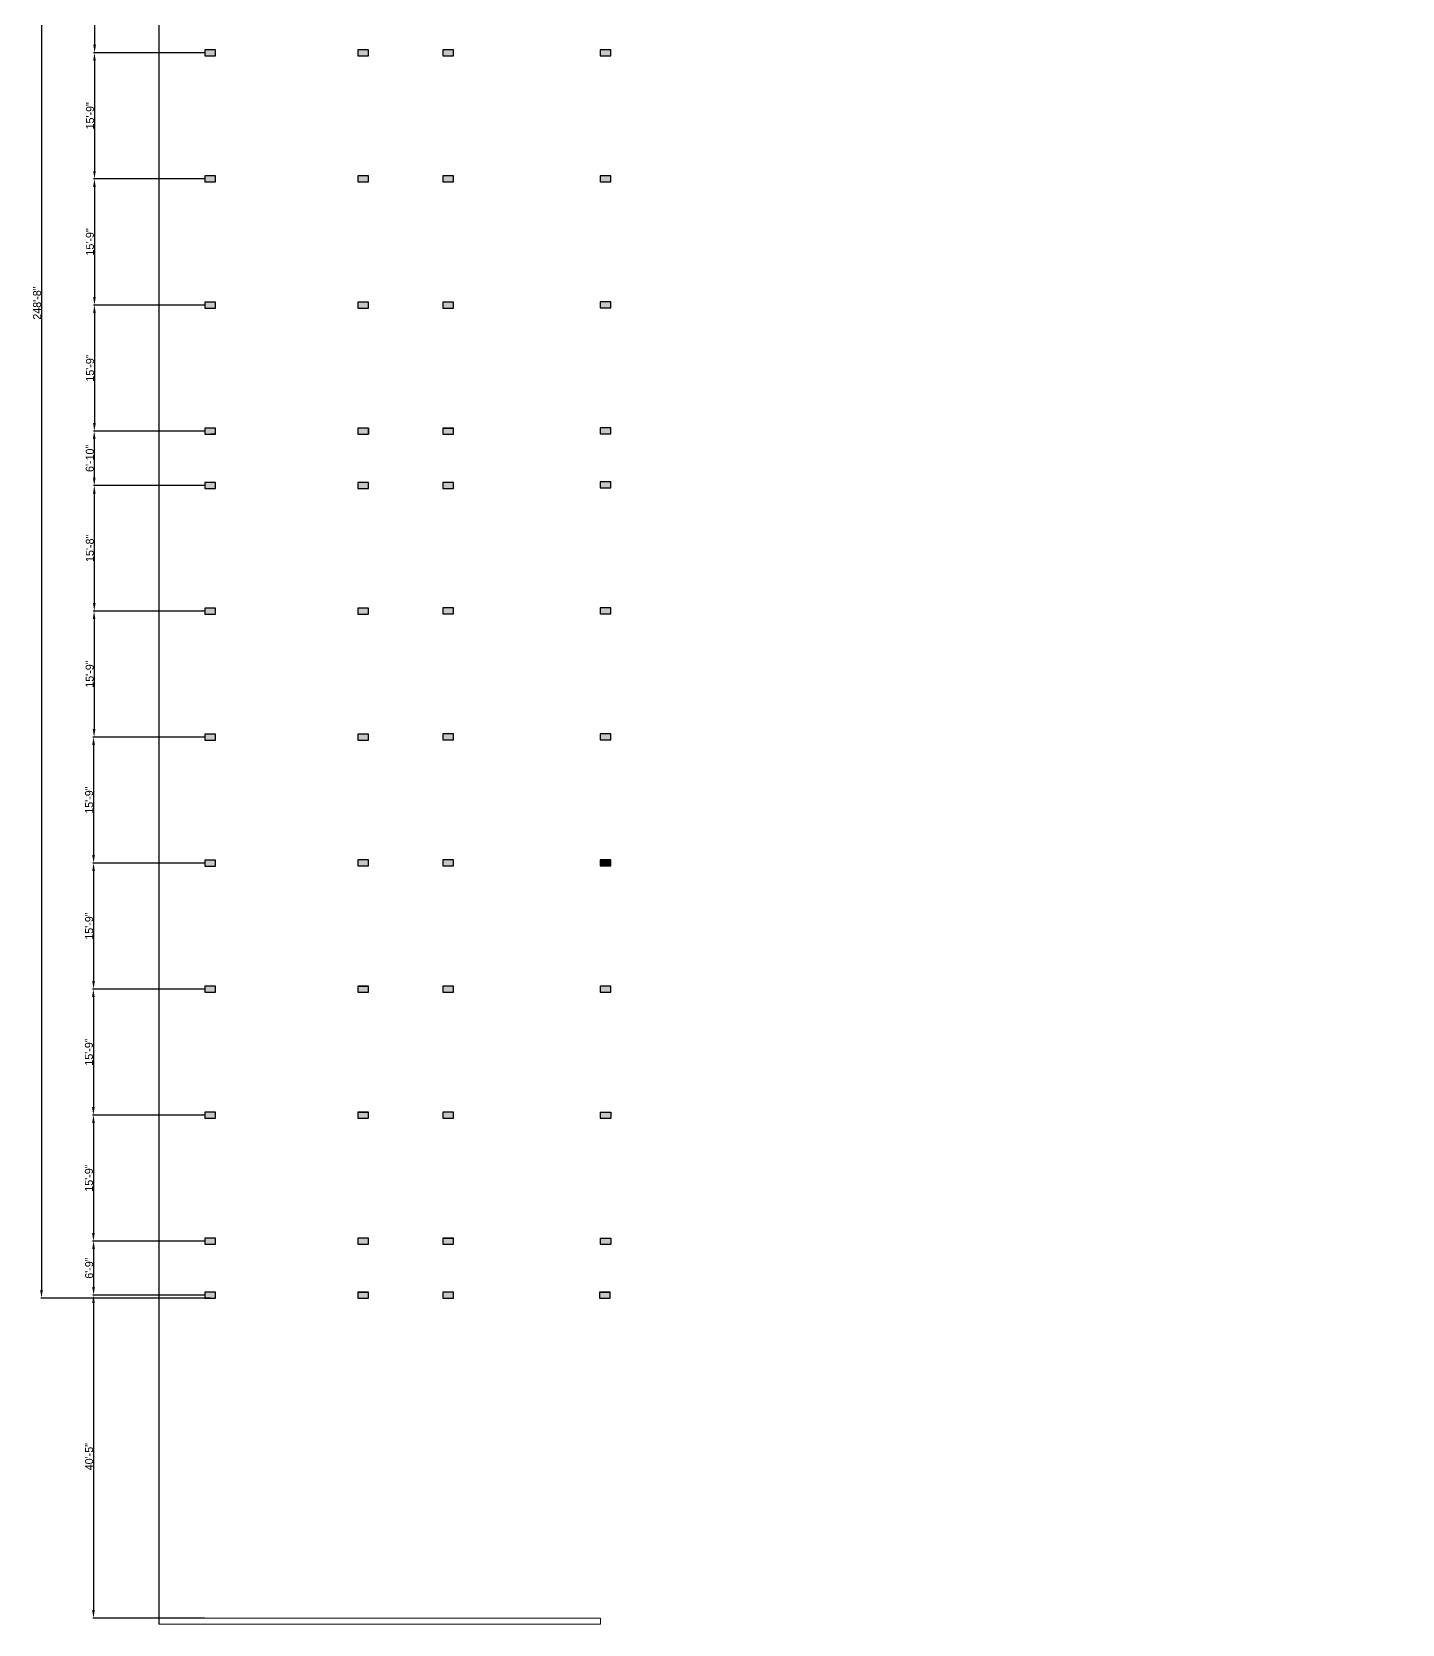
# Model space of a CAD drawing. Header units: millimetres. Extents: x 109 to 4857, y -19 to 5001.
# Drawn here: x 109 to 2165, y 68 to 2456 of the extents above; entities that cross this region are included whole.
import ezdxf

# ---------------------------------------------------------------- set-up
doc = ezdxf.new("R2010")
doc.units = ezdxf.units.MM
doc.linetypes.add('ACAD_ISO02W100', pattern=[15, 12, -3])
for name, color, linetype in [('dimension', 191, 'Continuous'), ('dotted line', 7, 'ACAD_ISO02W100'), ('STAIR CASE', 210, 'Continuous')]:
    doc.layers.add(name, color=color, linetype=linetype)
doc.dimstyles.new('ISO-25', dxfattribs={"dimtxt": 12, "dimasz": 12, "dimexe": 1.25, "dimexo": 0.625, "dimtad": 1, "dimdec": 0, "dimlunit": 4, "dimtxsty": 'Standard', "dimcen": 2.5, "dimadec": 0, "dimazin": 0, "dimtfac": 1, "dimtdec": 0, "dimtmove": 0, "dimatfit": 3, "dimfxl": 1, "dimarcsym": 0})

# ---------------------------------------------------------------- blocks, each defined once
blk = doc.blocks.new('*D57')
at = {"layer": 'Defpoints', "color": 0, "linetype": 'Continuous', "ltscale": 3, "transparency": 16777216}
for p in [(369, 2613.9), (203.6, 2425), (369, 2425)]:
    blk.add_point(p, dxfattribs=at)
at = {"layer": 'dimension', "color": 0, "linetype": 'Continuous', "lineweight": -2, "ltscale": 3, "transparency": 16777216}
for p, q in [((368.4, 2613.9), (202.3, 2613.9)), ((203.6, 2601.9), (203.6, 2437)), ((368.4, 2425), (202.3, 2425))]:
    blk.add_line(p, q, dxfattribs=at)
at = {"layer": 'dimension', "color": 0, "linetype": 'Continuous', "ltscale": 3, "transparency": 16777216}
for points in [[(201.6, 2601.9), (205.6, 2601.9), (203.6, 2613.9)], [(201.6, 2437), (205.6, 2437), (203.6, 2425)]]:
    blk.add_solid(points, dxfattribs=at)
at = {"layer": 'dimension', "color": 0, "linetype": 'Continuous', "lineweight": 20, "ltscale": 3, "transparency": 16777216, "insert": (196.9, 2519.4), "char_height": 12, "attachment_point": 5, "rotation": 90}
blk.add_mtext('15\'-9"', dxfattribs=at)
blk = doc.blocks.new('*D58')
at = {"layer": 'Defpoints', "color": 0, "linetype": 'Continuous', "ltscale": 3, "transparency": 16777216}
for p in [(369, 2425), (203.4, 2236), (369, 2236)]:
    blk.add_point(p, dxfattribs=at)
at = {"layer": 'dimension', "color": 0, "linetype": 'Continuous', "lineweight": -2, "ltscale": 3, "transparency": 16777216}
for p, q in [((368.4, 2425), (202.1, 2425)), ((203.4, 2413), (203.4, 2248)), ((368.4, 2236), (202.1, 2236))]:
    blk.add_line(p, q, dxfattribs=at)
at = {"layer": 'dimension', "color": 0, "linetype": 'Continuous', "ltscale": 3, "transparency": 16777216}
for points in [[(201.4, 2413), (205.4, 2413), (203.4, 2425)], [(201.4, 2248), (205.4, 2248), (203.4, 2236)]]:
    blk.add_solid(points, dxfattribs=at)
at = {"layer": 'dimension', "color": 0, "linetype": 'Continuous', "lineweight": 20, "ltscale": 3, "transparency": 16777216, "insert": (196.8, 2330.5), "char_height": 12, "attachment_point": 5, "rotation": 90}
blk.add_mtext('15\'-9"', dxfattribs=at)
blk = doc.blocks.new('*D59')
at = {"layer": 'Defpoints', "color": 0, "linetype": 'Continuous', "ltscale": 3, "transparency": 16777216}
for p in [(369, 2236), (203.3, 2046.8), (369, 2046.8)]:
    blk.add_point(p, dxfattribs=at)
at = {"layer": 'dimension', "color": 0, "linetype": 'Continuous', "lineweight": -2, "ltscale": 3, "transparency": 16777216}
for p, q in [((368.4, 2236), (202, 2236)), ((203.3, 2224), (203.3, 2058.8)), ((368.4, 2046.8), (202, 2046.8))]:
    blk.add_line(p, q, dxfattribs=at)
at = {"layer": 'dimension', "color": 0, "linetype": 'Continuous', "ltscale": 3, "transparency": 16777216}
for points in [[(201.3, 2224), (205.3, 2224), (203.3, 2236)], [(201.3, 2058.8), (205.3, 2058.8), (203.3, 2046.8)]]:
    blk.add_solid(points, dxfattribs=at)
at = {"layer": 'dimension', "color": 0, "linetype": 'Continuous', "lineweight": 20, "ltscale": 3, "transparency": 16777216, "insert": (196.6, 2141.4), "char_height": 12, "attachment_point": 5, "rotation": 90}
blk.add_mtext('15\'-9"', dxfattribs=at)
blk = doc.blocks.new('*D60')
at = {"layer": 'Defpoints', "color": 0, "linetype": 'Continuous', "ltscale": 3, "transparency": 16777216}
for p in [(369, 2046.8), (203.3, 1857.7), (369, 1857.7)]:
    blk.add_point(p, dxfattribs=at)
at = {"layer": 'dimension', "color": 0, "linetype": 'Continuous', "lineweight": -2, "ltscale": 3, "transparency": 16777216}
for p, q in [((368.4, 2046.8), (202.1, 2046.8)), ((203.3, 2034.8), (203.3, 1869.7)), ((368.4, 1857.7), (202.1, 1857.7))]:
    blk.add_line(p, q, dxfattribs=at)
at = {"layer": 'dimension', "color": 0, "linetype": 'Continuous', "ltscale": 3, "transparency": 16777216}
for points in [[(201.3, 2034.8), (205.3, 2034.8), (203.3, 2046.8)], [(201.3, 1869.7), (205.3, 1869.7), (203.3, 1857.7)]]:
    blk.add_solid(points, dxfattribs=at)
at = {"layer": 'dimension', "color": 0, "linetype": 'Continuous', "lineweight": 20, "ltscale": 3, "transparency": 16777216, "insert": (196.7, 1952.3), "char_height": 12, "attachment_point": 5, "rotation": 90}
blk.add_mtext('15\'-9"', dxfattribs=at)
blk = doc.blocks.new('*D61')
at = {"layer": 'Defpoints', "color": 0, "linetype": 'Continuous', "ltscale": 3, "transparency": 16777216}
for p in [(369, 1857.7), (203, 1776), (369, 1776)]:
    blk.add_point(p, dxfattribs=at)
at = {"layer": 'dimension', "color": 0, "linetype": 'Continuous', "lineweight": -2, "ltscale": 3, "transparency": 16777216}
for p, q in [((368.4, 1857.7), (201.8, 1857.7)), ((203, 1845.7), (203, 1788)), ((368.4, 1776), (201.8, 1776))]:
    blk.add_line(p, q, dxfattribs=at)
at = {"layer": 'dimension', "color": 0, "linetype": 'Continuous', "ltscale": 3, "transparency": 16777216}
for points in [[(201, 1845.7), (205, 1845.7), (203, 1857.7)], [(201, 1788), (205, 1788), (203, 1776)]]:
    blk.add_solid(points, dxfattribs=at)
at = {"layer": 'dimension', "color": 0, "linetype": 'Continuous', "lineweight": 20, "ltscale": 3, "transparency": 16777216, "insert": (196.4, 1816.8), "char_height": 12, "attachment_point": 5, "rotation": 90}
blk.add_mtext('6\'-10"', dxfattribs=at)
blk = doc.blocks.new('*D62')
at = {"layer": 'Defpoints', "color": 0, "linetype": 'Continuous', "ltscale": 3, "transparency": 16777216}
for p in [(369, 1776), (203.1, 1587.8), (369, 1587.8)]:
    blk.add_point(p, dxfattribs=at)
at = {"layer": 'dimension', "color": 0, "linetype": 'Continuous', "lineweight": -2, "ltscale": 3, "transparency": 16777216}
for p, q in [((368.4, 1776), (201.9, 1776)), ((203.1, 1764), (203.1, 1599.8)), ((368.4, 1587.8), (201.9, 1587.8))]:
    blk.add_line(p, q, dxfattribs=at)
at = {"layer": 'dimension', "color": 0, "linetype": 'Continuous', "ltscale": 3, "transparency": 16777216}
for points in [[(201.1, 1764), (205.1, 1764), (203.1, 1776)], [(201.1, 1599.8), (205.1, 1599.8), (203.1, 1587.8)]]:
    blk.add_solid(points, dxfattribs=at)
at = {"layer": 'dimension', "color": 0, "linetype": 'Continuous', "lineweight": 20, "ltscale": 3, "transparency": 16777216, "insert": (196.5, 1681.9), "char_height": 12, "attachment_point": 5, "rotation": 90}
blk.add_mtext('15\'-8"', dxfattribs=at)
blk = doc.blocks.new('*D63')
at = {"layer": 'Defpoints', "color": 0, "linetype": 'Continuous', "ltscale": 3, "transparency": 16777216}
for p in [(378, 3541.8), (123.9, 557.5), (378, 557.5)]:
    blk.add_point(p, dxfattribs=at)
at = {"layer": 'dimension', "color": 0, "linetype": 'Continuous', "lineweight": -2, "ltscale": 3, "transparency": 16777216}
for p, q in [((377.4, 3541.8), (122.7, 3541.8)), ((123.9, 3529.8), (123.9, 569.5)), ((377.4, 557.5), (122.7, 557.5))]:
    blk.add_line(p, q, dxfattribs=at)
at = {"layer": 'dimension', "color": 0, "linetype": 'Continuous', "ltscale": 3, "transparency": 16777216}
for points in [[(121.9, 3529.8), (125.9, 3529.8), (123.9, 3541.8)], [(121.9, 569.5), (125.9, 569.5), (123.9, 557.5)]]:
    blk.add_solid(points, dxfattribs=at)
at = {"layer": 'dimension', "color": 0, "linetype": 'Continuous', "lineweight": 20, "ltscale": 3, "transparency": 16777216, "insert": (117.3, 2049.7), "char_height": 12, "attachment_point": 5, "rotation": 90}
blk.add_mtext('248\'-8"', dxfattribs=at)
blk = doc.blocks.new('*D64')
at = {"layer": 'Defpoints', "color": 0, "linetype": 'Continuous', "ltscale": 3, "transparency": 16777216}
for p in [(369, 1587.8), (202.8, 1398.8), (369, 1398.8)]:
    blk.add_point(p, dxfattribs=at)
at = {"layer": 'dimension', "color": 0, "linetype": 'Continuous', "lineweight": -2, "ltscale": 3, "transparency": 16777216}
for p, q in [((368.4, 1587.8), (201.5, 1587.8)), ((202.8, 1575.8), (202.8, 1410.8)), ((368.4, 1398.8), (201.5, 1398.8))]:
    blk.add_line(p, q, dxfattribs=at)
at = {"layer": 'dimension', "color": 0, "linetype": 'Continuous', "ltscale": 3, "transparency": 16777216}
for points in [[(200.8, 1575.8), (204.8, 1575.8), (202.8, 1587.8)], [(200.8, 1410.8), (204.8, 1410.8), (202.8, 1398.8)]]:
    blk.add_solid(points, dxfattribs=at)
at = {"layer": 'dimension', "color": 0, "linetype": 'Continuous', "lineweight": 20, "ltscale": 3, "transparency": 16777216, "insert": (196.2, 1493.3), "char_height": 12, "attachment_point": 5, "rotation": 90}
blk.add_mtext('15\'-9"', dxfattribs=at)
blk = doc.blocks.new('*D2')
at = {"layer": 'Defpoints', "color": 0, "linetype": 'Continuous', "ltscale": 3, "transparency": 16777216}
for p in [(369, 1398.8), (202, 1209.8), (369, 1209.8)]:
    blk.add_point(p, dxfattribs=at)
at = {"layer": 'dimension', "color": 0, "linetype": 'Continuous', "lineweight": -2, "ltscale": 3, "transparency": 16777216}
for p, q in [((368.4, 1398.8), (200.8, 1398.8)), ((202, 1386.8), (202, 1221.8)), ((368.4, 1209.8), (200.8, 1209.8))]:
    blk.add_line(p, q, dxfattribs=at)
at = {"layer": 'dimension', "color": 0, "linetype": 'Continuous', "ltscale": 3, "transparency": 16777216}
for points in [[(200, 1386.8), (204, 1386.8), (202, 1398.8)], [(200, 1221.8), (204, 1221.8), (202, 1209.8)]]:
    blk.add_solid(points, dxfattribs=at)
at = {"layer": 'dimension', "color": 0, "linetype": 'Continuous', "lineweight": 20, "ltscale": 3, "transparency": 16777216, "insert": (195.4, 1304.3), "char_height": 12, "attachment_point": 5, "rotation": 90}
blk.add_mtext('15\'-9"', dxfattribs=at)
blk = doc.blocks.new('*D3')
at = {"layer": 'Defpoints', "color": 0, "linetype": 'Continuous', "ltscale": 3, "transparency": 16777216}
for p in [(369, 1209.8), (202, 1021), (369, 1021)]:
    blk.add_point(p, dxfattribs=at)
at = {"layer": 'dimension', "color": 0, "linetype": 'Continuous', "lineweight": -2, "ltscale": 3, "transparency": 16777216}
for p, q in [((368.4, 1209.8), (200.7, 1209.8)), ((202, 1197.8), (202, 1033)), ((368.4, 1021), (200.7, 1021))]:
    blk.add_line(p, q, dxfattribs=at)
at = {"layer": 'dimension', "color": 0, "linetype": 'Continuous', "ltscale": 3, "transparency": 16777216}
for points in [[(200, 1197.8), (204, 1197.8), (202, 1209.8)], [(200, 1033), (204, 1033), (202, 1021)]]:
    blk.add_solid(points, dxfattribs=at)
at = {"layer": 'dimension', "color": 0, "linetype": 'Continuous', "lineweight": 20, "ltscale": 3, "transparency": 16777216, "insert": (195.4, 1115.4), "char_height": 12, "attachment_point": 5, "rotation": 90}
blk.add_mtext('15\'-9"', dxfattribs=at)
blk = doc.blocks.new('*D4')
at = {"layer": 'Defpoints', "color": 0, "linetype": 'Continuous', "ltscale": 3, "transparency": 16777216}
for p in [(369, 1021), (201.7, 832), (369, 832)]:
    blk.add_point(p, dxfattribs=at)
at = {"layer": 'dimension', "color": 0, "linetype": 'Continuous', "lineweight": -2, "ltscale": 3, "transparency": 16777216}
for p, q in [((368.4, 1021), (200.5, 1021)), ((201.7, 1009), (201.7, 844)), ((368.4, 832), (200.5, 832))]:
    blk.add_line(p, q, dxfattribs=at)
at = {"layer": 'dimension', "color": 0, "linetype": 'Continuous', "ltscale": 3, "transparency": 16777216}
for points in [[(199.7, 1009), (203.7, 1009), (201.7, 1021)], [(199.7, 844), (203.7, 844), (201.7, 832)]]:
    blk.add_solid(points, dxfattribs=at)
at = {"layer": 'dimension', "color": 0, "linetype": 'Continuous', "lineweight": 20, "ltscale": 3, "transparency": 16777216, "insert": (195.1, 926.5), "char_height": 12, "attachment_point": 5, "rotation": 90}
blk.add_mtext('15\'-9"', dxfattribs=at)
blk = doc.blocks.new('*D5')
at = {"layer": 'Defpoints', "color": 0, "linetype": 'Continuous', "ltscale": 3, "transparency": 16777216}
for p in [(369, 832), (201.8, 643), (369, 643)]:
    blk.add_point(p, dxfattribs=at)
at = {"layer": 'dimension', "color": 0, "linetype": 'Continuous', "lineweight": -2, "ltscale": 3, "transparency": 16777216}
for p, q in [((368.4, 832), (200.5, 832)), ((201.8, 820), (201.8, 655)), ((368.4, 643), (200.5, 643))]:
    blk.add_line(p, q, dxfattribs=at)
at = {"layer": 'dimension', "color": 0, "linetype": 'Continuous', "ltscale": 3, "transparency": 16777216}
for points in [[(199.8, 820), (203.8, 820), (201.8, 832)], [(199.8, 655), (203.8, 655), (201.8, 643)]]:
    blk.add_solid(points, dxfattribs=at)
at = {"layer": 'dimension', "color": 0, "linetype": 'Continuous', "lineweight": 20, "ltscale": 3, "transparency": 16777216, "insert": (195.1, 737.5), "char_height": 12, "attachment_point": 5, "rotation": 90}
blk.add_mtext('15\'-9"', dxfattribs=at)
blk = doc.blocks.new('*D6')
at = {"layer": 'Defpoints', "color": 0, "linetype": 'Continuous', "ltscale": 3, "transparency": 16777216}
for p in [(369, 643), (202, 562), (369, 562)]:
    blk.add_point(p, dxfattribs=at)
at = {"layer": 'dimension', "color": 0, "linetype": 'Continuous', "lineweight": -2, "ltscale": 3, "transparency": 16777216}
for p, q in [((368.4, 643), (200.7, 643)), ((202, 631), (202, 574)), ((368.4, 562), (200.7, 562))]:
    blk.add_line(p, q, dxfattribs=at)
at = {"layer": 'dimension', "color": 0, "linetype": 'Continuous', "ltscale": 3, "transparency": 16777216}
for points in [[(200, 631), (204, 631), (202, 643)], [(200, 574), (204, 574), (202, 562)]]:
    blk.add_solid(points, dxfattribs=at)
at = {"layer": 'dimension', "color": 0, "linetype": 'Continuous', "lineweight": 20, "ltscale": 3, "transparency": 16777216, "insert": (195.4, 602.5), "char_height": 12, "attachment_point": 5, "rotation": 90}
blk.add_mtext('6\'-9"', dxfattribs=at)
blk = doc.blocks.new('*D7')
at = {"layer": 'Defpoints', "color": 0, "linetype": 'Continuous', "ltscale": 3, "transparency": 16777216}
for p in [(369, 562), (201.9, 77.5), (369, 77.5)]:
    blk.add_point(p, dxfattribs=at)
at = {"layer": 'dimension', "color": 0, "linetype": 'Continuous', "lineweight": -2, "ltscale": 3, "transparency": 16777216}
for p, q in [((368.4, 562), (200.7, 562)), ((201.9, 550), (201.9, 89.5)), ((368.4, 77.5), (200.7, 77.5))]:
    blk.add_line(p, q, dxfattribs=at)
at = {"layer": 'dimension', "color": 0, "linetype": 'Continuous', "ltscale": 3, "transparency": 16777216}
for points in [[(199.9, 550), (203.9, 550), (201.9, 562)], [(199.9, 89.5), (203.9, 89.5), (201.9, 77.5)]]:
    blk.add_solid(points, dxfattribs=at)
at = {"layer": 'dimension', "color": 0, "linetype": 'Continuous', "lineweight": 20, "ltscale": 3, "transparency": 16777216, "insert": (195.3, 319.7), "char_height": 12, "attachment_point": 5, "rotation": 90}
blk.add_mtext('40\'-5"', dxfattribs=at)

msp = doc.modelspace()

# ---------------------------------------------------------------- hatches: boundary and pattern name
at = {"layer": 'dotted line', "linetype": 'ACAD_ISO02W100', "lineweight": 20, "ltscale": 3, "true_color": 0xf27172}
h = msp.add_hatch(color=11, dxfattribs=at)
h.dxf.hatch_style = 1
h.paths.add_polyline_path([(977.7, 1025.5), (968.7, 1025.5), (968.7, 1016.5), (977.7, 1016.5)])
h.paths.add_polyline_path([(968.7, 1025.5), (962, 1025.5), (962, 1016.5), (968.7, 1016.5)])
h.paths.add_polyline_path([(741.8, 1025.5), (734.8, 1025.5), (734.8, 1016.5), (741.8, 1016.5)])
h.paths.add_polyline_path([(734.8, 1025.5), (725.8, 1025.5), (725.8, 1016.5), (734.8, 1016.5)])
h.paths.add_polyline_path([(614.4, 1025.5), (605.4, 1025.5), (605.4, 1016.5), (614.4, 1016.5)])
h.paths.add_polyline_path([(605.4, 1025.5), (598.4, 1025.5), (598.4, 1016.5), (605.4, 1016.5)])
h.paths.add_polyline_path([(378, 1025.5), (369, 1025.5), (369, 1016.5), (378, 1016.5)])
h.paths.add_polyline_path([(385, 1025.5), (378, 1025.5), (378, 1016.5), (385, 1016.5)])
h.paths.add_polyline_path([(741.8, 1214.3), (734.8, 1214.3), (734.8, 1205.5), (741.8, 1205.5)])
h.paths.add_polyline_path([(734.8, 1214.3), (725.8, 1214.3), (725.8, 1205.5), (734.8, 1205.5)])
h.paths.add_polyline_path([(614.4, 1214.3), (605.4, 1214.3), (605.4, 1205.5), (614.4, 1205.5)])
h.paths.add_polyline_path([(605.4, 1214.3), (598.4, 1214.3), (598.4, 1205.5), (605.4, 1205.5)])
h.paths.add_polyline_path([(385, 1214.3), (378, 1214.3), (378, 1205.3), (385, 1205.3)])
h.paths.add_polyline_path([(378, 1214.3), (369, 1214.3), (369, 1205.3), (378, 1205.3)])
h.paths.add_polyline_path([(977.7, 1403.5), (968.7, 1403.5), (968.7, 1394.5), (977.7, 1394.5)])
h.paths.add_polyline_path([(968.7, 1403.5), (962, 1403.5), (962, 1394.5), (968.7, 1394.5)])
h.paths.add_polyline_path([(734.8, 1403.5), (725.8, 1403.5), (725.8, 1394.5), (734.8, 1394.5)])
h.paths.add_polyline_path([(741.8, 1403.5), (734.8, 1403.5), (734.8, 1394.5), (741.8, 1394.5)])
h.paths.add_polyline_path([(614.4, 1403.4), (605.4, 1403.4), (605.4, 1394.4), (614.4, 1394.4)])
h.paths.add_polyline_path([(605.4, 1403.4), (598.4, 1403.4), (598.4, 1394.4), (605.4, 1394.4)])
h.paths.add_polyline_path([(385, 1403.3), (378, 1403.3), (378, 1394.3), (385, 1394.3)])
h.paths.add_polyline_path([(378, 1403.3), (369, 1403.3), (369, 1394.3), (378, 1394.3)])
h.paths.add_polyline_path([(378, 1592.3), (369, 1592.3), (369, 1583.3), (378, 1583.3)])
h.paths.add_polyline_path([(385, 1592.3), (378, 1592.3), (378, 1583.3), (385, 1583.3)])
h.paths.add_polyline_path([(614.4, 1592.3), (605.4, 1592.3), (605.4, 1583.3), (614.4, 1583.3)])
h.paths.add_polyline_path([(605.4, 1592.3), (598.4, 1592.3), (598.4, 1583.3), (605.4, 1583.3)])
h.paths.add_polyline_path([(734.8, 1592.3), (725.8, 1592.3), (725.8, 1583.5), (734.8, 1583.5)])
h.paths.add_polyline_path([(741.8, 1592.3), (734.8, 1592.3), (734.8, 1583.5), (741.8, 1583.5)])
h.paths.add_polyline_path([(977.7, 1592.5), (968.7, 1592.5), (968.7, 1583.5), (977.7, 1583.5)])
h.paths.add_polyline_path([(968.7, 1592.5), (962, 1592.5), (962, 1583.5), (968.7, 1583.5)])
h.paths.add_polyline_path([(977.7, 1781.5), (968.7, 1781.5), (968.7, 1772.5), (977.7, 1772.5)])
h.paths.add_polyline_path([(968.7, 1781.5), (962, 1781.5), (962, 1772.5), (968.7, 1772.5)])
h.paths.add_polyline_path([(968.7, 1862.5), (962, 1862.5), (962, 1853.5), (968.7, 1853.5)])
h.paths.add_polyline_path([(977.7, 1862.5), (968.7, 1862.5), (968.7, 1853.5), (977.7, 1853.5)])
h.paths.add_polyline_path([(734.8, 1862.2), (725.8, 1862.2), (725.8, 1853.2), (734.8, 1853.2)])
h.paths.add_polyline_path([(741.8, 1862.2), (734.8, 1862.2), (734.8, 1853.2), (741.8, 1853.2)])
h.paths.add_polyline_path([(734.8, 1780.5), (725.8, 1780.5), (725.8, 1771.5), (734.8, 1771.5)])
h.paths.add_polyline_path([(741.8, 1780.5), (734.8, 1780.5), (734.8, 1771.5), (741.8, 1771.5)])
h.paths.add_polyline_path([(605.4, 1862.2), (598.4, 1862.2), (598.4, 1853.3), (605.4, 1853.3)])
h.paths.add_polyline_path([(614.3, 1862.2), (605.4, 1862.2), (605.4, 1853.3), (614.3, 1853.3)])
h.paths.add_polyline_path([(614.4, 1780.5), (605.4, 1780.5), (605.4, 1771.5), (614.4, 1771.5)])
h.paths.add_polyline_path([(605.4, 1780.5), (598.4, 1780.5), (598.4, 1771.5), (605.4, 1771.5)])
h.paths.add_polyline_path([(378, 1780.5), (369, 1780.5), (369, 1771.5), (378, 1771.5)])
h.paths.add_polyline_path([(385, 1780.5), (378, 1780.5), (378, 1771.5), (385, 1771.5)])
h.paths.add_polyline_path([(378, 1862.2), (369, 1862.2), (369, 1853.2), (378, 1853.2)])
h.paths.add_polyline_path([(385, 1862.2), (378, 1862.2), (378, 1853.5), (385, 1853.5)])
h.paths.add_polyline_path([(977.7, 2051.5), (968.7, 2051.5), (968.7, 2042.5), (977.7, 2042.5)])
h.paths.add_polyline_path([(968.7, 2051.5), (962, 2051.5), (962, 2042.5), (968.7, 2042.5)])
h.paths.add_polyline_path([(741.8, 2051.3), (734.8, 2051.3), (734.8, 2042.3), (741.8, 2042.3)])
h.paths.add_polyline_path([(734.8, 2051.3), (725.8, 2051.3), (725.8, 2042.3), (734.8, 2042.3)])
h.paths.add_polyline_path([(605.4, 2051.3), (598.4, 2051.3), (598.4, 2042.3), (605.4, 2042.3)])
h.paths.add_polyline_path([(614.4, 2051.3), (605.4, 2051.3), (605.4, 2042.3), (614.4, 2042.3)])
h.paths.add_polyline_path([(378, 2051.3), (369, 2051.3), (369, 2042.3), (378, 2042.3)])
h.paths.add_polyline_path([(385, 2051.3), (378, 2051.3), (378, 2042.3), (385, 2042.3)])
h.paths.add_polyline_path([(378, 2240.5), (369, 2240.5), (369, 2231.5), (378, 2231.5)])
h.paths.add_polyline_path([(385, 2240.5), (378, 2240.5), (378, 2231.5), (385, 2231.5)])
h.paths.add_polyline_path([(605.4, 2240.4), (598.4, 2240.4), (598.4, 2231.5), (605.4, 2231.5)])
h.paths.add_polyline_path([(614.4, 2240.4), (605.4, 2240.4), (605.4, 2231.5), (614.4, 2231.5)])
h.paths.add_polyline_path([(734.8, 2240.5), (725.8, 2240.5), (725.8, 2231.5), (734.8, 2231.5)])
h.paths.add_polyline_path([(741.8, 2240.5), (734.8, 2240.5), (734.8, 2231.5), (741.8, 2231.5)])
h.paths.add_polyline_path([(977.7, 2240.5), (968.7, 2240.5), (968.7, 2231.5), (977.7, 2231.5)])
h.paths.add_polyline_path([(968.7, 2240.5), (962, 2240.5), (962, 2231.5), (968.7, 2231.5)])
h.paths.add_polyline_path([(977.7, 2429.5), (968.7, 2429.5), (968.7, 2420.5), (977.7, 2420.5)])
h.paths.add_polyline_path([(968.7, 2429.5), (962, 2429.5), (962, 2420.5), (968.7, 2420.5)])
h.paths.add_polyline_path([(741.9, 2429.5), (734.8, 2429.5), (734.8, 2420.5), (741.9, 2420.5)])
h.paths.add_polyline_path([(734.8, 2429.5), (725.9, 2429.5), (725.9, 2420.5), (734.8, 2420.5)])
h.paths.add_polyline_path([(614.4, 2429.5), (605.4, 2429.5), (605.4, 2420.5), (614.4, 2420.5)])
h.paths.add_polyline_path([(605.4, 2429.5), (598.4, 2429.5), (598.4, 2420.5), (605.4, 2420.5)])
h.paths.add_polyline_path([(378, 2429.5), (369, 2429.5), (369, 2420.5), (378, 2420.5)])
h.paths.add_polyline_path([(385, 2429.5), (378, 2429.5), (378, 2420.5), (385, 2420.5)])
h.paths.add_polyline_path([(968.7, 2618.5), (962, 2618.5), (962, 2609.5), (968.7, 2609.5)])
h.paths.add_polyline_path([(977.7, 2618.5), (968.7, 2618.5), (968.7, 2609.5), (977.7, 2609.5)])
h.paths.add_polyline_path([(734.8, 2618.2), (725.8, 2618.2), (725.8, 2609.4), (734.8, 2609.4)])
h.paths.add_polyline_path([(741.8, 2618.2), (734.8, 2618.2), (734.8, 2609.4), (741.8, 2609.4)])
h.paths.add_polyline_path([(614.4, 2618.4), (605.4, 2618.4), (605.4, 2609.4), (614.4, 2609.4)])
h.paths.add_polyline_path([(605.4, 2618.4), (598.4, 2618.4), (598.4, 2609.4), (605.4, 2609.4)])
h.paths.add_polyline_path([(378, 2618.4), (369, 2618.4), (369, 2609.4), (378, 2609.4)])
h.paths.add_polyline_path([(385, 2618.4), (378, 2618.4), (378, 2609.4), (385, 2609.4)])
h.paths.add_polyline_path([(605.4, 2870.5), (598.4, 2870.5), (598.4, 2861.5), (605.4, 2861.5)])
h.paths.add_polyline_path([(614.4, 2870.5), (605.4, 2870.5), (605.4, 2861.5), (614.4, 2861.5)])
h.paths.add_polyline_path([(378, 2870.5), (369, 2870.5), (369, 2861.5), (378, 2861.5)])
h.paths.add_polyline_path([(385, 2870.5), (378, 2870.5), (378, 2861.5), (385, 2861.5)])
h.paths.add_polyline_path([(741.8, 2870.3), (734.8, 2870.3), (734.8, 2861.5), (741.8, 2861.5)])
h.paths.add_polyline_path([(734.8, 2870.3), (725.8, 2870.3), (725.8, 2861.5), (734.8, 2861.5)])
h.paths.add_polyline_path([(977.7, 2870.5), (968.7, 2870.5), (968.7, 2861.5), (977.7, 2861.5)])
h.paths.add_polyline_path([(968.7, 2870.5), (962, 2870.5), (962, 2861.5), (968.7, 2861.5)])
h.paths.add_polyline_path([(985, 2951.5), (977.7, 2951.5), (977.7, 2942.5), (985, 2942.5)])
h.paths.add_polyline_path([(977.7, 2951.5), (969, 2951.5), (969, 2942.5), (977.7, 2942.5)])
h.paths.add_polyline_path([(734.8, 2951.5), (725.8, 2951.5), (725.8, 2942.5), (734.8, 2942.5)])
h.paths.add_polyline_path([(741.8, 2951.5), (734.8, 2951.5), (734.8, 2942.5), (741.8, 2942.5)])
h.paths.add_polyline_path([(605.4, 2951.5), (598.4, 2951.5), (598.4, 2942.5), (605.4, 2942.5)])
h.paths.add_polyline_path([(614.4, 2951.5), (605.4, 2951.5), (605.4, 2942.5), (614.4, 2942.5)])
h.paths.add_polyline_path([(378, 2951.5), (369, 2951.5), (369, 2942.5), (378, 2942.5)])
h.paths.add_polyline_path([(385, 2951.5), (378, 2951.5), (378, 2942.5), (385, 2942.5)])
h.paths.add_polyline_path([(378, 3200.3), (369, 3200.3), (369, 3191.3), (378, 3191.3)])
h.paths.add_polyline_path([(385, 3200.3), (378, 3200.3), (378, 3191.3), (385, 3191.3)])
h.paths.add_polyline_path([(605.4, 3199.9), (598.4, 3199.9), (598.4, 3190.9), (605.4, 3190.9)])
h.paths.add_polyline_path([(614.4, 3199.9), (605.4, 3199.9), (605.4, 3190.9), (614.4, 3190.9)])
h.paths.add_polyline_path([(734.8, 3199.9), (725.8, 3199.9), (725.8, 3190.9), (734.8, 3190.9)])
h.paths.add_polyline_path([(741.8, 3199.9), (734.8, 3199.9), (734.8, 3190.9), (741.8, 3190.9)])
h.paths.add_polyline_path([(977.7, 3199.9), (968.7, 3199.9), (968.7, 3191.5), (977.7, 3191.5)])
h.paths.add_polyline_path([(968.7, 3199.9), (962, 3199.9), (962, 3191.5), (968.7, 3191.5)])
h.paths.add_polyline_path([(1093.1, 3199.9), (1084.1, 3199.9), (1084.1, 3190.9), (1093.1, 3190.9)])
h.paths.add_polyline_path([(1093.1, 3190.9), (1084.1, 3190.9), (1084.1, 3184.5), (1093.1, 3184.5)])
h.paths.add_polyline_path([(1093.1, 3308), (1084.1, 3308), (1084.1, 3299.8), (1093.1, 3299.8)])
h.paths.add_polyline_path([(1093.1, 3299.8), (1084.1, 3299.8), (1084.1, 3292), (1093.1, 3292)])
h.paths.add_polyline_path([(977.7, 3299.8), (968.7, 3299.8), (968.7, 3291.2), (977.7, 3291.2)])
h.paths.add_polyline_path([(968.7, 3299.8), (962, 3299.8), (962, 3291.2), (968.7, 3291.2)])
h.paths.add_polyline_path([(734.8, 3299.8), (725.8, 3299.8), (725.8, 3290.8), (734.8, 3290.8)])
h.paths.add_polyline_path([(741.8, 3299.8), (734.8, 3299.8), (734.8, 3290.8), (741.8, 3290.8)])
h.paths.add_polyline_path([(614.4, 3299.8), (605.4, 3299.8), (605.4, 3290.8), (614.4, 3290.8)])
h.paths.add_polyline_path([(605.4, 3299.8), (598.4, 3299.8), (598.4, 3290.8), (605.4, 3290.8)])
h.paths.add_polyline_path([(378, 3299.8), (369, 3299.8), (369, 3290.8), (378, 3290.8)])
h.paths.add_polyline_path([(385, 3299.8), (378, 3299.8), (378, 3290.8), (385, 3290.8)])
h.paths.add_polyline_path([(385, 3542.4), (369, 3542.4), (369, 3533.4), (385, 3533.4)])
h.paths.add_polyline_path([(621.4, 3542.4), (605.4, 3542.4), (605.4, 3533.4), (621.4, 3533.4)])
h.paths.add_polyline_path([(741.8, 3542.4), (725.8, 3542.4), (725.8, 3533.4), (741.8, 3533.4)])
h.paths.add_polyline_path([(977.7, 3541.8), (977.7, 3542.4), (961.7, 3542.4), (961.7, 3533.4), (977.7, 3533.4)])
h.paths.add_polyline_path([(1093.1, 3542.2), (1084.1, 3542.2), (1084.1, 3533.4), (1093.1, 3533.4)])
h.paths.add_polyline_path([(1093.1, 3533.4), (1084.1, 3533.4), (1084.1, 3526.2), (1093.1, 3526.2)])
h.paths.add_polyline_path([(1093.1, 2958.5), (1084.1, 2958.5), (1084.1, 2951.5), (1093.1, 2951.5)])
h.paths.add_polyline_path([(1093.1, 2951.5), (1084.1, 2951.5), (1084.1, 2942.5), (1093.1, 2942.5)])
h.paths.add_polyline_path([(1272.1, 2958.5), (1263.1, 2958.5), (1263.1, 2951.5), (1272.1, 2951.5)])
h.paths.add_polyline_path([(1272.1, 2951.5), (1263.1, 2951.5), (1263.1, 2942.5), (1272.1, 2942.5)])
h.paths.add_polyline_path([(1461.2, 2958.5), (1452.2, 2958.5), (1452.2, 2951.5), (1461.2, 2951.5)])
h.paths.add_polyline_path([(1461.2, 2951.5), (1452.2, 2951.5), (1452.2, 2942.5), (1461.2, 2942.5)])
h.paths.add_polyline_path([(1650, 2958.5), (1641, 2958.5), (1641, 2951.5), (1650, 2951.5)])
h.paths.add_polyline_path([(1650, 2951.5), (1641, 2951.5), (1641, 2942.5), (1650, 2942.5)])
h.paths.add_polyline_path([(1272.1, 3199.9), (1263.1, 3199.9), (1263.1, 3190.9), (1272.1, 3190.9)])
h.paths.add_polyline_path([(1272.1, 3190.9), (1263.1, 3190.9), (1263.1, 3184.5), (1272.1, 3184.5)])
h.paths.add_polyline_path([(1461.2, 3199.9), (1452.2, 3199.9), (1452.2, 3190.9), (1461.2, 3190.9)])
h.paths.add_polyline_path([(1461.2, 3190.9), (1452.2, 3190.9), (1452.2, 3184.5), (1461.2, 3184.5)])
h.paths.add_polyline_path([(1650, 3199.9), (1641, 3199.9), (1641, 3190.9), (1650, 3190.9)])
h.paths.add_polyline_path([(1650, 3190.9), (1641, 3190.9), (1641, 3184.5), (1650, 3184.5)])
h.paths.add_polyline_path([(1650, 3308), (1641, 3308), (1641, 3299.8), (1650, 3299.8)])
h.paths.add_polyline_path([(1650, 3299.8), (1641, 3299.8), (1641, 3292), (1650, 3292)])
h.paths.add_polyline_path([(1461.2, 3308), (1452.2, 3308), (1452.2, 3299.8), (1461.2, 3299.8)])
h.paths.add_polyline_path([(1461.2, 3299.8), (1452.2, 3299.8), (1452.2, 3292), (1461.2, 3292)])
h.paths.add_polyline_path([(1272.1, 3542.2), (1263.1, 3542.2), (1263.1, 3533.4), (1272.1, 3533.4)])
h.paths.add_polyline_path([(1272.1, 3533.4), (1263.1, 3533.4), (1263.1, 3526.2), (1272.1, 3526.2)])
h.paths.add_polyline_path([(1461.2, 3542.2), (1452.2, 3542.2), (1452.2, 3533.4), (1461.2, 3533.4)])
h.paths.add_polyline_path([(1461.2, 3533.4), (1452.2, 3533.4), (1452.2, 3526.2), (1461.2, 3526.2)])
h.paths.add_polyline_path([(1650, 3542.2), (1641, 3542.2), (1641, 3533.4), (1650, 3533.4)])
h.paths.add_polyline_path([(1650, 3533.4), (1641, 3533.4), (1641, 3526.2), (1650, 3526.2)])
h.paths.add_polyline_path([(1839.1, 3542.2), (1830.1, 3542.2), (1830.1, 3533.4), (1839.1, 3533.4)])
h.paths.add_polyline_path([(1839.1, 3533.4), (1830.1, 3533.4), (1830.1, 3526.2), (1839.1, 3526.2)])
h.paths.add_polyline_path([(2217.3, 3542.2), (2208.3, 3542.2), (2208.3, 3533.4), (2217.3, 3533.4)])
h.paths.add_polyline_path([(2217.3, 3533.4), (2208.3, 3533.4), (2208.3, 3526.2), (2217.3, 3526.2)])
h.paths.add_polyline_path([(2027.8, 3542.2), (2018.8, 3542.2), (2018.8, 3533.4), (2027.8, 3533.4)])
h.paths.add_polyline_path([(2027.8, 3533.4), (2018.8, 3533.4), (2018.8, 3526.2), (2027.8, 3526.2)])
h.paths.add_polyline_path([(1839.1, 3308), (1830.1, 3308), (1830.1, 3299.8), (1839.1, 3299.8)])
h.paths.add_polyline_path([(1839.1, 3299.8), (1830.1, 3299.8), (1830.1, 3292), (1839.1, 3292)])
h.paths.add_polyline_path([(1839.1, 3199.9), (1830.1, 3199.9), (1830.1, 3190.9), (1839.1, 3190.9)])
h.paths.add_polyline_path([(1839.1, 3190.9), (1830.1, 3190.9), (1830.1, 3184.5), (1839.1, 3184.5)])
h.paths.add_polyline_path([(2027.8, 3199.9), (2018.8, 3199.9), (2018.8, 3190.9), (2027.8, 3190.9)])
h.paths.add_polyline_path([(2027.8, 3190.9), (2018.8, 3190.9), (2018.8, 3184.5), (2027.8, 3184.5)])
h.paths.add_polyline_path([(2027.8, 3308), (2018.8, 3308), (2018.8, 3299.8), (2027.8, 3299.8)])
h.paths.add_polyline_path([(2027.8, 3292), (2018.8, 3292), (2018.8, 3290.8), (2027.8, 3290.8)])
h.paths.add_polyline_path([(2027.8, 3299.8), (2018.8, 3299.8), (2018.8, 3292), (2027.8, 3292)])
h.paths.add_polyline_path([(1839.1, 2958.5), (1830.1, 2958.5), (1830.1, 2951.5), (1839.1, 2951.5)])
h.paths.add_polyline_path([(1839.1, 2951.5), (1830.1, 2951.5), (1830.1, 2942.5), (1839.1, 2942.5)])
h.paths.add_polyline_path([(2027.8, 2958.5), (2018.8, 2958.5), (2018.8, 2951.5), (2027.8, 2951.5)])
h.paths.add_polyline_path([(2027.8, 2951.5), (2018.8, 2951.5), (2018.8, 2942.5), (2027.8, 2942.5)])
h = msp.add_hatch(color=11, dxfattribs=at)
h.dxf.hatch_style = 1
h.paths.add_polyline_path([(968.7, 1214.5), (962, 1214.5), (962, 1205.5), (968.7, 1205.5)])
h.paths.add_polyline_path([(977.7, 1214.5), (968.7, 1214.5), (968.7, 1205.5), (977.7, 1205.5)])
h = msp.add_hatch(color=11, dxfattribs=at)
h.dxf.hatch_style = 1
h.paths.add_polyline_path([(976.8, 566.5), (968.7, 566.5), (968.7, 557.5), (976.8, 557.5)])
h.paths.add_polyline_path([(968.7, 566.5), (960.8, 566.5), (960.8, 557.5), (968.7, 557.5)])
h.paths.add_polyline_path([(741.8, 566.5), (734.8, 566.5), (734.8, 557.5), (741.8, 557.5)])
h.paths.add_polyline_path([(734.8, 566.5), (725.8, 566.5), (725.8, 557.5), (734.8, 557.5)])
h.paths.add_polyline_path([(614.4, 566.5), (605.4, 566.5), (605.4, 557.5), (614.4, 557.5)])
h.paths.add_polyline_path([(605.4, 566.5), (598.4, 566.5), (598.4, 557.5), (605.4, 557.5)])
h.paths.add_polyline_path([(605.4, 647.5), (598.4, 647.5), (598.4, 638.5), (605.4, 638.5)])
h.paths.add_polyline_path([(614.4, 647.5), (605.4, 647.5), (605.4, 638.5), (614.4, 638.5)])
h.paths.add_polyline_path([(734.8, 647.5), (725.8, 647.5), (725.8, 638.5), (734.8, 638.5)])
h.paths.add_polyline_path([(741.8, 647.5), (734.8, 647.5), (734.8, 638.5), (741.8, 638.5)])
h.paths.add_polyline_path([(977.7, 647.5), (968.7, 647.5), (968.7, 638.5), (977.7, 638.5)])
h.paths.add_polyline_path([(968.7, 647.5), (962, 647.5), (962, 638.5), (968.7, 638.5)])
h.paths.add_polyline_path([(378, 566.5), (369, 566.5), (369, 557.5), (378, 557.5)])
h.paths.add_polyline_path([(385, 566.5), (378, 566.5), (378, 557.5), (385, 557.5)])
h.paths.add_polyline_path([(385, 647.5), (378, 647.5), (378, 638.5), (385, 638.5)])
h.paths.add_polyline_path([(378, 647.5), (369, 647.5), (369, 638.5), (378, 638.5)])
h.paths.add_polyline_path([(977.7, 836.5), (968.7, 836.5), (968.7, 827.5), (977.7, 827.5)])
h.paths.add_polyline_path([(968.7, 836.5), (962, 836.5), (962, 827.5), (968.7, 827.5)])
h.paths.add_polyline_path([(741.8, 836.5), (734.8, 836.5), (734.8, 827.5), (741.8, 827.5)])
h.paths.add_polyline_path([(734.8, 836.5), (725.8, 836.5), (725.8, 827.5), (734.8, 827.5)])
h.paths.add_polyline_path([(614.4, 836.5), (605.4, 836.5), (605.4, 827.5), (614.4, 827.5)])
h.paths.add_polyline_path([(605.4, 836.5), (598.4, 836.5), (598.4, 827.5), (605.4, 827.5)])
h.paths.add_polyline_path([(385, 836.5), (378, 836.5), (378, 827.5), (385, 827.5)])
h.paths.add_polyline_path([(378, 836.5), (369, 836.5), (369, 827.5), (378, 827.5)])

# ---------------------------------------------------------------- linework, layer by layer
msp.add_line((300, 3620.5), (300, 68.5))
at = {"lineweight": 30}
for p, q in [((369, 1862.2), (369, 1853.2)), ((378, 1853.5), (378, 1853.2)), ((378, 1853.5), (385, 1853.5)), ((598.4, 1853.3), (614.3, 1853.3)), ((614.3, 1862.3), (614.3, 1853.3)), ((725.8, 1862.2), (725.8, 1853.2)), ((725.8, 1862.2), (741.8, 1862.2)), ((725.8, 1853.2), (741.8, 1853.2)), ((598.4, 1025.5), (614.3, 1025.5)), ((598.4, 836.5), (614.5, 836.5)), ((962, 836.5), (962, 827.5)), ((962, 836.5), (978, 836.5)), ((978, 836.5), (978, 827.5)), ((962, 827.5), (978, 827.5)), ((369, 647.5), (369, 638.5)), ((725.8, 647.5), (725.8, 638.5)), ((725.8, 647.5), (741.8, 647.5)), ((962, 647.5), (962, 638.5)), ((962, 647.5), (969, 647.5)), ((969, 647.5), (978, 647.5)), ((978, 647.5), (978, 638.5)), ((725.8, 638.5), (741.8, 638.5)), ((962, 638.5), (978, 638.5)), ((369, 566.5), (369, 557.5)), ((369, 557.5), (385, 557.5)), ((598.4, 566.5), (614.4, 566.5)), ((598.4, 557.5), (614.4, 557.5)), ((960.8, 566.5), (976.8, 566.5)), ((960.8, 557.5), (976.8, 557.5))]:
    msp.add_line(p, q, dxfattribs=at)
for points in [[(385, 2420.5), (385, 2429.5), (369, 2429.5), (369, 2420.5)], [(614.4, 2420.5), (614.4, 2429.5), (598.4, 2429.5), (598.4, 2420.5)], [(741.9, 2420.5), (741.9, 2429.5), (725.9, 2429.5), (725.9, 2420.5)], [(978, 2420.5), (978, 2429.5), (962, 2429.5), (962, 2420.5)], [(385, 2231.5), (385, 2240.5), (369, 2240.5), (369, 2231.5)], [(614.4, 2231.4), (614.4, 2240.4), (598.4, 2240.4), (598.4, 2231.4)], [(741.8, 2231.5), (741.8, 2240.5), (725.8, 2240.5), (725.8, 2231.5)], [(978, 2231.5), (978, 2240.5), (962, 2240.5), (962, 2231.5)], [(385, 2042.3), (385, 2051.3), (369, 2051.3), (369, 2042.3)], [(614.4, 2042.3), (614.4, 2051.3), (598.4, 2051.3), (598.4, 2042.3)], [(741.8, 2042.3), (741.8, 2051.3), (725.8, 2051.3), (725.8, 2042.3)], [(978, 2042.5), (978, 2051.5), (962, 2051.5), (962, 2042.5)], [(385, 1853.2), (385, 1862.2), (369, 1862.2), (369, 1853.2)], [(614.4, 1853.2), (614.4, 1862.2), (598.4, 1862.2), (598.4, 1853.2)], [(741.8, 1853.2), (741.8, 1862.2), (725.8, 1862.2), (725.8, 1853.2)], [(978, 1853.5), (978, 1862.5), (962, 1862.5), (962, 1853.5)], [(385, 1771.5), (385, 1780.5), (369, 1780.5), (369, 1771.5)], [(614.4, 1771.5), (614.4, 1780.5), (598.4, 1780.5), (598.4, 1771.5)], [(741.8, 1771.5), (741.8, 1780.5), (725.8, 1780.5), (725.8, 1771.5)], [(978, 1772.5), (978, 1781.5), (962, 1781.5), (962, 1772.5), (978, 1772.5)], [(385, 1583.3), (385, 1592.3), (369, 1592.3), (369, 1583.3)], [(614.4, 1583.3), (614.4, 1592.3), (598.4, 1592.3), (598.4, 1583.3)], [(741.8, 1583.5), (741.8, 1592.5), (725.8, 1592.5), (725.8, 1583.5)], [(978, 1583.5), (978, 1592.5), (962, 1592.5), (962, 1583.5), (978, 1583.5)], [(385, 1394.3), (385, 1403.3), (369, 1403.3), (369, 1394.3)], [(614.4, 1394.4), (614.4, 1403.4), (598.4, 1403.4), (598.4, 1394.4)], [(741.8, 1394.5), (741.8, 1403.5), (725.8, 1403.5), (725.8, 1394.5)], [(978, 1394.5), (978, 1403.5), (962, 1403.5), (962, 1394.5), (978, 1394.5)], [(385, 1205.3), (385, 1214.3), (369, 1214.3), (369, 1205.3)], [(614.4, 1205.5), (614.4, 1214.5), (598.4, 1214.5), (598.4, 1205.5)], [(741.8, 1205.5), (741.8, 1214.5), (725.8, 1214.5), (725.8, 1205.5)], [(978, 1205.5), (978, 1214.5), (962, 1214.5), (962, 1205.5), (978, 1205.5)], [(385, 1016.5), (385, 1025.5), (369, 1025.5), (369, 1016.5)], [(614.4, 1016.5), (614.4, 1025.5), (598.4, 1025.5), (598.4, 1016.5)], [(741.8, 1016.5), (741.8, 1025.5), (725.8, 1025.5), (725.8, 1016.5)], [(978, 1016.5), (978, 1025.5), (962, 1025.5), (962, 1016.5), (978, 1016.5)], [(385, 827.5), (385, 836.5), (369, 836.5), (369, 827.5)], [(614.4, 827.5), (614.4, 836.5), (598.4, 836.5), (598.4, 827.5)], [(741.8, 827.5), (741.8, 836.5), (725.8, 836.5), (725.8, 827.5)], [(385, 638.5), (385, 647.5), (369, 647.5), (369, 638.5)], [(614.4, 638.5), (614.4, 647.5), (598.4, 647.5), (598.4, 638.5)], [(741.8, 638.5), (741.8, 647.5), (725.8, 647.5), (725.8, 638.5)], [(385, 557.5), (385, 566.5), (369, 566.5), (369, 557.5)], [(614.4, 557.5), (614.4, 566.5), (598.4, 566.5), (598.4, 557.5)], [(741.8, 557.5), (741.8, 566.5), (725.8, 566.5), (725.8, 557.5)], [(976.8, 557.5), (976.8, 566.5), (960.8, 566.5), (960.8, 557.5)]]:
    msp.add_lwpolyline(points, close=True, dxfattribs=at)
at = {"layer": 'dotted line', "linetype": 'Continuous', "lineweight": 20, "ltscale": 3}
for p, q in [((309, 77.5), (962.6, 77.5)), ((962.6, 68.5), (962.6, 77.5)), ((300, 68.5), (962.6, 68.5))]:
    msp.add_line(p, q, dxfattribs=at)
at = {"layer": 'STAIR CASE', "lineweight": 30}
for p, q in [((605.3, 1853.3), (605.3, 1853.2)), ((614.3, 1853.3), (614.3, 1853.2))]:
    msp.add_line(p, q, dxfattribs=at)

# ---------------------------------------------------------------- dimensions: what is measured, and where the dimension line sits
at = {"layer": 'dimension', "linetype": 'Continuous', "lineweight": 20, "ltscale": 3}
for base, p1, p2, picture, middle in [((123.9, 557.5), (378, 3541.8), (378, 557.5), '*D63', (117.3, 2049.7)), ((203.6, 2425), (369, 2613.9), (369, 2425), '*D57', (196.9, 2519.4)), ((203.4, 2236), (369, 2425), (369, 2236), '*D58', (196.8, 2330.5)), ((203.3, 2046.8), (369, 2236), (369, 2046.8), '*D59', (196.6, 2141.4)), ((203.3, 1857.7), (369, 2046.8), (369, 1857.7), '*D60', (196.7, 1952.3)), ((203, 1776), (369, 1857.7), (369, 1776), '*D61', (196.4, 1816.8)), ((203.1, 1587.8), (369, 1776), (369, 1587.8), '*D62', (196.5, 1681.9)), ((202.8, 1398.8), (369, 1587.8), (369, 1398.8), '*D64', (196.2, 1493.3)), ((202, 1209.8), (369, 1398.8), (369, 1209.8), '*D2', (195.4, 1304.3)), ((202, 1021), (369, 1209.8), (369, 1021), '*D3', (195.4, 1115.4)), ((201.7, 832), (369, 1021), (369, 832), '*D4', (195.1, 926.5)), ((201.8, 643), (369, 832), (369, 643), '*D5', (195.1, 737.5)), ((202, 562), (369, 643), (369, 562), '*D6', (195.4, 602.5)), ((201.9497636, 77.4874914), (369.0091454, 561.9874914), (369.0091454, 77.4874914), '*D7', (195.3247636, 319.7374914))]:
    dim = msp.add_linear_dim(base=base, p1=p1, p2=p2, angle=90, dimstyle='ISO-25', dxfattribs=at)
    dim.commit()
    dim.dimension.update_dxf_attribs({"geometry": picture, "text_midpoint": middle})

doc.saveas('drawing.dxf')
